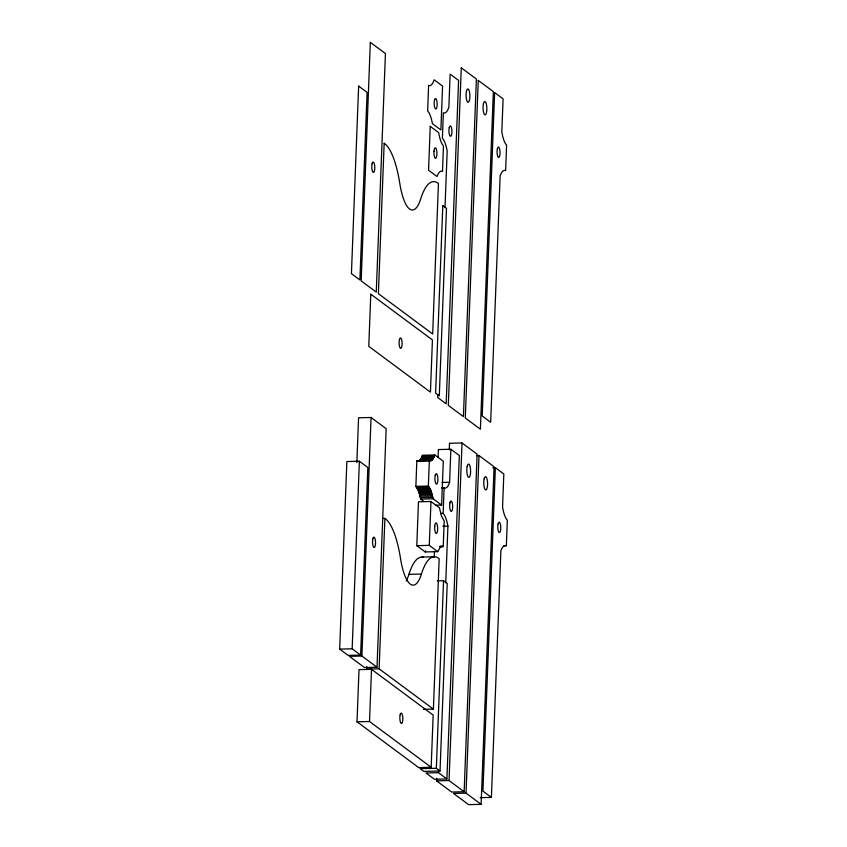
<?xml version="1.0" encoding="UTF-8"?>
<svg xmlns="http://www.w3.org/2000/svg" width="847" height="847" viewBox="0 0 847 847"><rect width="100%" height="100%" fill="white"/><g stroke="black" fill="none" stroke-linecap="round" stroke-linejoin="round"><path stroke-width="1.27" d="M339.668 649.109L346.868 461.541L359.372 461.234L367.831 467.512L360.621 655.08L348.128 655.387L339.668 649.109L352.161 648.802L360.621 655.08M356.852 462.6L358.567 417.793L371.071 417.486L386.168 428.698L377.01 667.235L364.506 667.542L349.409 656.34L361.902 656.033L377.01 667.235M352.161 648.802L359.372 461.234M357.011 721.803L359.012 669.628L371.515 669.31L433.166 715.08L431.165 767.266L418.662 767.573L357.011 721.803L369.514 721.496L431.165 767.266M361.902 656.033L371.071 417.486M366.719 666.473L366.624 669.119L379.117 668.812L433.399 709.098L439.18 558.702A72.524 20.624 88.6 0 0 421.425 574.033L408.932 574.34A46.585 13.245 88.6 0 1 406.168 580.947M369.514 721.496L371.515 669.31M379.117 668.812L384.898 518.406L382.399 518.47M423.839 501.456L420.663 499.105L418.577 491.196L415.866 486.358L416.84 460.863L431.345 460.556L433.23 458.629L434.839 454.934L443.299 461.213L441.615 505.077L435.369 505.225M443.225 546.527L440.302 547.173L437.74 551.641L425.247 551.948L416.788 545.669L418.471 501.805L430.964 501.498L439.424 507.777L441.456 516.056L444.209 521.032L443.225 546.527L439.477 546.611M441.615 505.077L433.156 498.788L431.081 490.879L428.36 486.051L429.344 460.556L431.345 460.556M437.74 551.641L429.281 545.362L430.964 501.498M437.814 394.893L437.708 397.529L446.168 403.807L458.598 80.401L450.138 74.123L448.868 107.135A25.569 7.274 88.6 0 1 443.362 112.767L442.388 138.252A27.199 7.739 88.6 0 1 447.184 150.999L445.003 207.684M434.257 556.765L434.458 551.492M438.068 457.486L438.375 449.566L450.869 449.259L459.328 455.538L446.909 778.944L434.405 779.251L425.946 772.972L438.45 772.665L446.909 778.944M445.744 582.821L447.915 526.135A27.199 7.739 88.6 0 0 443.119 513.388L444.103 487.893A25.569 7.274 88.6 0 0 449.598 482.271L450.869 449.259M443.542 580.714L447.227 583.445L440.027 771.014L436.343 768.271L443.542 580.714L437.317 580.862M449.259 449.852L449.513 443.267L462.017 442.96L477.115 454.161L464.145 791.744L451.652 792.051L436.544 780.839L436.65 778.202M438.45 772.665L438.545 770.029M464.145 791.744L449.048 780.532L462.017 442.96M478.989 455.548L494.087 466.761L481.117 804.343L466.019 793.131L478.989 455.548L476.49 455.612M495.368 467.713L482.938 791.119L491.398 797.398L500.873 550.868A27.199 7.739 88.6 0 1 506.358 545.754L507.332 520.259A25.569 7.274 88.6 0 1 502.557 507.004L503.827 473.992L495.368 467.713L492.869 467.777M416.84 460.863C420.08 461.933 421.531 457.56 422.346 455.241L434.839 454.934M425.247 551.948L425.628 550.952M421.975 456.311L434.469 456.004M421.573 457.295L434.077 456.988M421.16 458.174L433.664 457.856M420.726 458.936L433.23 458.629M420.281 459.593L432.775 459.286M419.816 460.133L432.309 459.826M419.329 460.556L431.832 460.249M417.349 461.043L430.848 460.736M442.102 482.451L449.598 482.271M415.866 486.358L428.36 486.051M416.343 486.909L428.847 486.602M416.819 487.576L429.313 487.269M417.275 488.338L429.778 488.031M441.605 487.957L444.103 487.893M417.73 489.195L430.223 488.888M418.164 490.148L430.657 489.841M418.577 491.196L431.081 490.879M418.979 492.319L431.472 492.012M419.36 493.536L431.854 493.229M419.72 494.828L432.224 494.521M420.059 496.183L432.552 495.876M420.377 497.613L432.87 497.305M420.663 499.105L433.156 498.788M440.62 513.451L443.119 513.388M442.917 526.252L447.915 526.135M416.788 545.669L429.281 545.362M439.731 546.357L442.229 546.294M440.228 546.421L442.727 546.357M503.859 545.817L506.358 545.754M421.848 557.072L434.342 556.765M423.405 709.341L433.399 709.098M436.343 768.271L420.154 768.674L423.839 771.416L440.027 771.014M436.544 780.839L449.048 780.532M466.019 793.131L453.516 793.438L468.624 804.65L481.117 804.343M480.154 797.683L491.398 797.398M384.898 518.406A72.524 20.624 88.6 0 1 400.515 558.512A46.585 13.245 88.6 0 0 421.425 574.033M408.932 574.34A72.524 20.624 88.6 0 1 423.458 557.273M358.63 86.098L351.431 273.666L359.89 279.944L367.09 92.376L358.63 86.098M370.33 42.35L361.171 280.897L376.269 292.099L385.438 53.562L370.33 42.35M370.785 294.184L368.773 346.359L430.435 392.129L432.436 339.943L370.785 294.184M384.167 143.27L378.387 293.676L432.669 333.962L438.439 183.566A72.524 20.624 88.6 0 0 420.694 198.897A46.585 13.245 88.6 0 1 399.784 183.375A72.524 20.624 88.6 0 0 384.167 143.27M428.603 85.42L427.629 110.915A27.199 7.739 88.6 0 1 432.425 123.662L440.885 129.94L442.568 86.076L434.109 79.798A25.569 7.274 88.6 0 1 428.603 85.42M430.234 126.362L428.55 170.226L437.01 176.504A27.199 7.739 88.6 0 1 442.494 171.39L443.468 145.896A25.569 7.274 88.6 0 1 438.693 132.64L430.234 126.362M442.812 205.577L435.602 393.135L439.297 395.877L446.496 208.309L442.812 205.577M461.276 67.824L448.317 405.395L463.415 416.608L476.385 79.025L461.276 67.824M478.259 80.423L465.289 417.995L480.387 429.207L493.356 91.624L478.259 80.423M494.637 92.577L482.208 415.983L490.667 422.272L500.143 175.731A27.199 7.739 88.6 0 1 505.627 170.618L506.601 145.133A25.569 7.274 88.6 0 1 501.826 131.867L503.097 98.855L494.637 92.577M433.992 151.179L433.939 152.513A5.241 1.493 88.6 0 0 435.273 158.188A5.241 1.493 88.6 0 0 436.893 154.461A5.241 1.493 88.6 0 0 435.845 148.14L435.464 147.823A5.241 1.493 88.6 0 0 433.992 151.179M434.723 526.315L434.67 527.649A5.241 1.493 88.6 0 0 436.004 533.324A5.241 1.493 88.6 0 0 437.634 529.597A5.241 1.493 88.6 0 0 436.586 523.277L436.194 522.959A5.241 1.493 88.6 0 0 434.723 526.315M400.155 714.773A5.241 1.493 88.6 0 0 401.139 723.412A5.241 1.493 88.6 0 0 402.717 716.678A5.241 1.493 88.6 0 0 400.155 714.773M484.166 478.851A6.702 1.906 88.6 0 0 485.437 489.894A6.702 1.906 88.6 0 0 487.449 481.287A6.702 1.906 88.6 0 0 484.166 478.851M372.849 538.851A5.241 1.493 88.6 0 0 373.845 547.48A5.241 1.493 88.6 0 0 375.422 540.757A5.241 1.493 88.6 0 0 372.849 538.851M467.195 466.252A6.702 1.906 88.6 0 0 468.465 477.295A6.702 1.906 88.6 0 0 470.477 468.687A6.702 1.906 88.6 0 0 467.195 466.252M498.11 523.891A5.241 1.493 88.6 0 0 499.095 532.53A5.241 1.493 88.6 0 0 500.672 525.796A5.241 1.493 88.6 0 0 498.11 523.891M435.22 475.389A5.241 1.493 88.6 0 0 436.205 484.029A5.241 1.493 88.6 0 0 437.783 477.295A5.241 1.493 88.6 0 0 435.22 475.389M449.979 502.737A5.241 1.493 88.6 0 0 450.964 511.376A5.241 1.493 88.6 0 0 452.542 504.643A5.241 1.493 88.6 0 0 449.979 502.737M466.464 91.116A6.702 1.906 88.6 0 0 467.724 102.169A6.702 1.906 88.6 0 0 469.746 93.562A6.702 1.906 88.6 0 0 466.464 91.116M372.119 163.715A5.241 1.493 88.6 0 0 373.103 172.354A5.241 1.493 88.6 0 0 374.681 165.62A5.241 1.493 88.6 0 0 372.119 163.715M449.238 127.601A5.241 1.493 88.6 0 0 450.233 136.24A5.241 1.493 88.6 0 0 451.811 129.506A5.241 1.493 88.6 0 0 449.238 127.601M497.38 148.754A5.241 1.493 88.6 0 0 498.364 157.394A5.241 1.493 88.6 0 0 499.942 150.66A5.241 1.493 88.6 0 0 497.38 148.754M434.479 100.264A5.241 1.493 88.6 0 0 435.474 108.892A5.241 1.493 88.6 0 0 437.052 102.169A5.241 1.493 88.6 0 0 434.479 100.264M399.424 339.636A5.241 1.493 88.6 0 0 400.409 348.276A5.241 1.493 88.6 0 0 401.986 341.542A5.241 1.493 88.6 0 0 399.424 339.636M483.436 103.715A6.702 1.906 88.6 0 0 484.696 114.758A6.702 1.906 88.6 0 0 486.718 106.15A6.702 1.906 88.6 0 0 483.436 103.715"/></g></svg>
